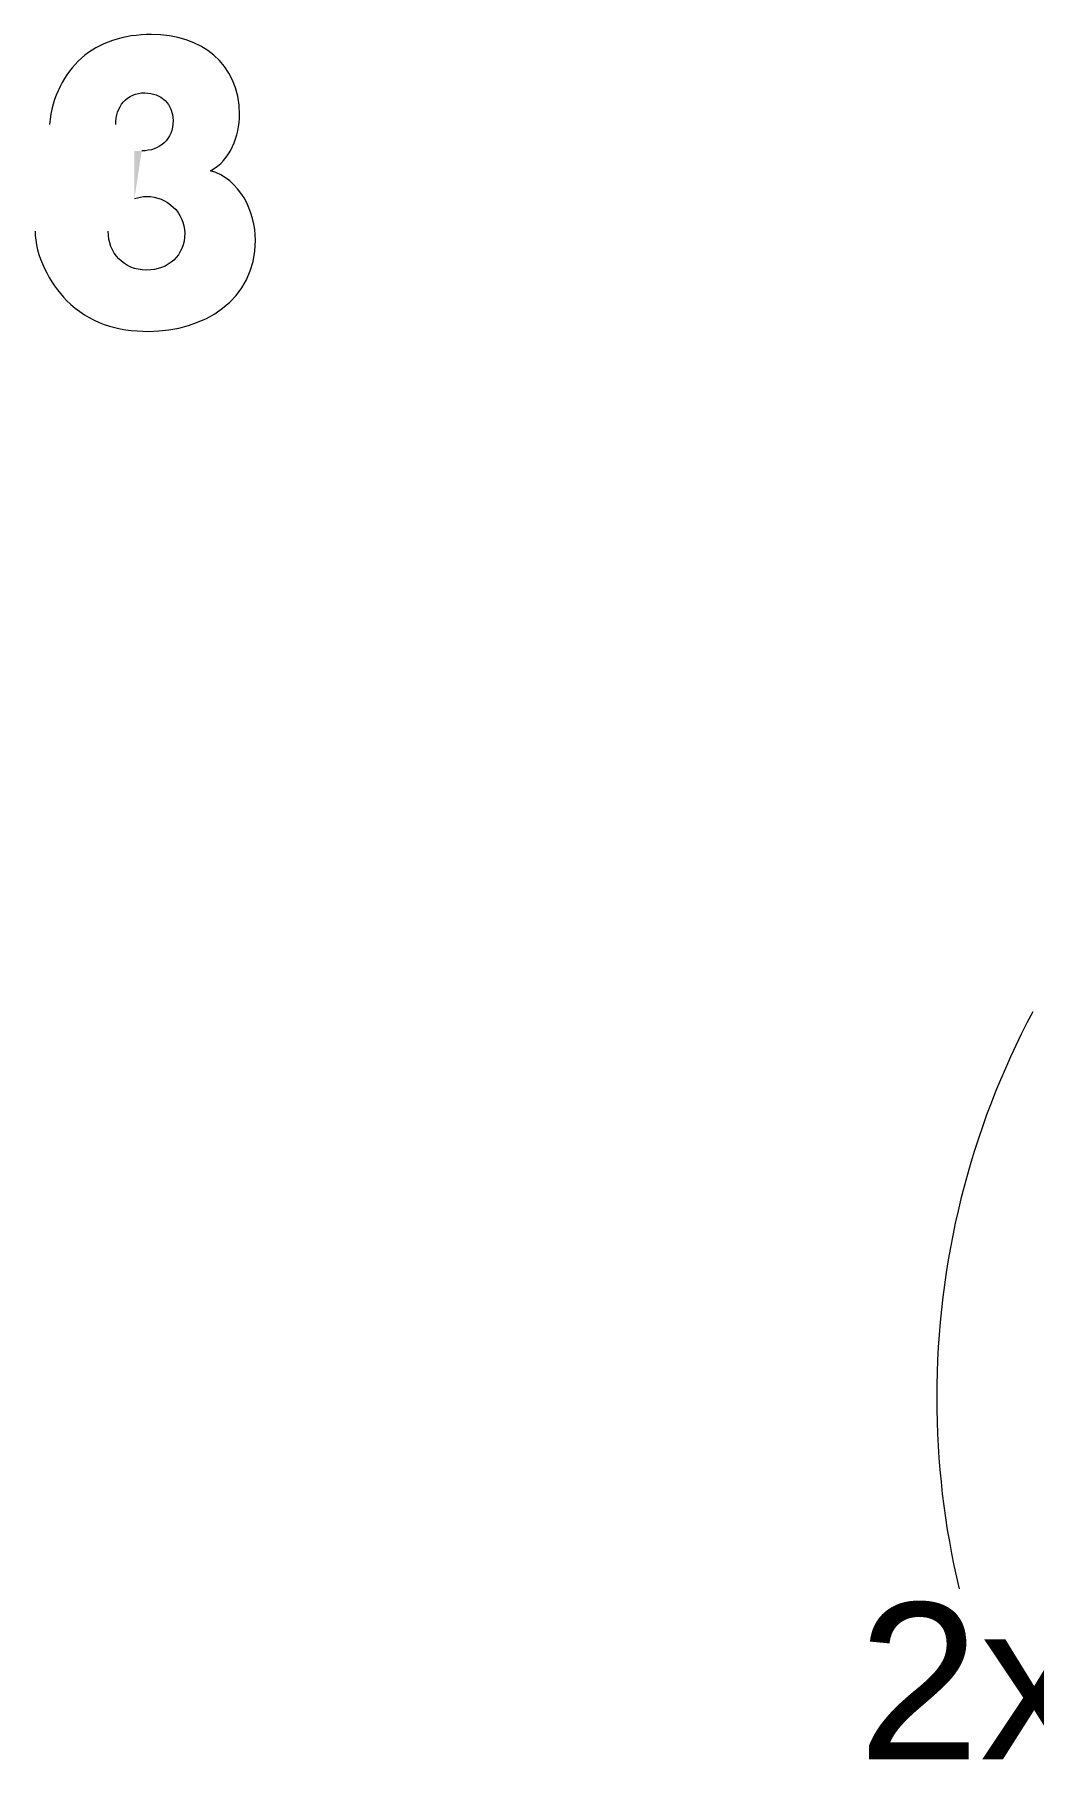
# Model space of a CAD drawing. Header units: metres. Extents: x -11.5 to 7.4, y -3.8 to 5.9.
# Drawn here: x 3.8635 to 3.9645, y 1.4414 to 1.6157 of the extents above; entities that cross this region are included whole.
import ezdxf

# ---------------------------------------------------------------- set-up
doc = ezdxf.new("R2010")
doc.units = ezdxf.units.M
doc.header["$MEASUREMENT"] = 0
doc.layers.add('PDF5_Geometry_Num_Penna__7_Num_Penna__7', color=7, linetype='Continuous', lineweight=18)
doc.layers.add('PDF5_Text_Num_Penna__7_Num_Penna__7', color=7, linetype='Continuous', lineweight=18)
doc.styles.add('GENERATED_STYLE_1', font='')
doc.styles.get('GENERATED_STYLE_1').set_extended_font_data('Arial')

msp = doc.modelspace()

# ---------------------------------------------------------------- hatches: boundary and pattern name
at = {"layer": 'PDF5_Geometry_Num_Penna__7_Num_Penna__7', "linetype": 'Continuous', "lineweight": 18}
msp.add_hatch(color=7, dxfattribs=at).paths.add_polyline_path([(3.874373008783415, 1.603942014307574), (3.87363713353413, 1.603942014307574), (3.87363713353413, 1.599115213215023)])

# ---------------------------------------------------------------- linework, layer by layer
at = {"layer": 'PDF5_Geometry_Num_Penna__7_Num_Penna__7', "color": 7, "linetype": 'Continuous', "lineweight": 18, "flags": 128}
msp.add_lwpolyline([(3.96442804586383, 1.516944729306407, 0.1233840107133706), (3.954719160897062, 1.477950712131889, 0.05870691917772817), (3.956984526439099, 1.458607881080164)], format="xyb", dxfattribs=at)
at = {"layer": 'PDF5_Geometry_Num_Penna__7_Num_Penna__7', "color": 7, "linetype": 'Continuous', "lineweight": 18}
for points in [[(3.87536687034714, 1.615700047714754), (3.872530249394554, 1.615700047714754), (3.870062180319744, 1.614890462089916), (3.868293131306441, 1.613306917521755)], [(3.884251427613959, 1.607627533085292), (3.884251427613959, 1.612825343068133), (3.880343549203319, 1.615700047714757), (3.875366870347136, 1.615700047714757)], [(3.868293131306439, 1.613306917521756), (3.866522853786874, 1.611720915941078), (3.865343487778002, 1.609508376168186), (3.865048646275783, 1.606598044840049)], [(3.871756290451234, 1.606598044840049), (3.871720663769722, 1.608405177547391), (3.872861946084551, 1.609804446176663), (3.874704705473409, 1.609804446176663)], [(3.874704705473409, 1.609804446176664), (3.876327562241865, 1.609804446176664), (3.877543783438517, 1.608698790543349), (3.877543783438517, 1.60700222339934)], [(3.881339867779563, 1.601917435992348), (3.88336690310731, 1.603058718307181), (3.884251427613965, 1.605418678831181), (3.884251427613965, 1.607627533085295)], [(3.877543783438513, 1.607002223399338), (3.877543783438513, 1.605084525128667), (3.876215768172274, 1.603942014307575), (3.874373008783412, 1.603942014307575)], [(3.885871827369897, 1.594913721808424), (3.885871827369897, 1.597752799773525), (3.884288282801736, 1.601142248542766), (3.881339867779561, 1.601917435992348)], [(3.87363713353413, 1.599115213215023), (3.874041312093423, 1.599227007284613), (3.874446719158971, 1.599337572847947), (3.87489020991856, 1.599337572847947)], [(3.874890209918556, 1.599337572847945), (3.876917245246304, 1.599337572847945), (3.878723149447378, 1.59771348757323), (3.878723149447378, 1.595613970376193)], [(3.863612522458739, 1.595835101502852), (3.863538812083183, 1.593402659109557), (3.865123585157599, 1.590529182969198), (3.866782068607575, 1.588833844331448)], [(3.874852126224519, 1.591891596410694), (3.872567104582334, 1.591891596410694), (3.870983560014173, 1.593622561729963), (3.870983560014173, 1.59583510150285)], [(3.878723149447383, 1.59561397037619), (3.878723149447383, 1.593365803921781), (3.877063437491151, 1.591891596410693), (3.874852126224519, 1.591891596410693)], [(3.875074485857443, 1.585699924864128), (3.880602764024021, 1.585699924864128), (3.885871827369899, 1.588833844331447), (3.885871827369899, 1.594913721808427)], [(3.866782068607575, 1.588833844331447), (3.869029006555722, 1.586547594183005), (3.871904939708601, 1.58569992486413), (3.875074485857436, 1.58569992486413)]]:
    msp.add_open_spline(points, degree=3, dxfattribs=at)

# ---------------------------------------------------------------- texts
at = {"layer": 'PDF5_Text_Num_Penna__7_Num_Penna__7', "color": 7, "linetype": 'Continuous', "lineweight": 18, "insert": (3.946764091465981, 1.441373064069281), "char_height": 0.01582901521914505, "attachment_point": 7, "style": 'GENERATED_STYLE_1'}
msp.add_mtext('\\A1;{\\pql;\\fArial|b0|i0|c0|p34;2x}', dxfattribs=at)

doc.saveas('drawing.dxf')
